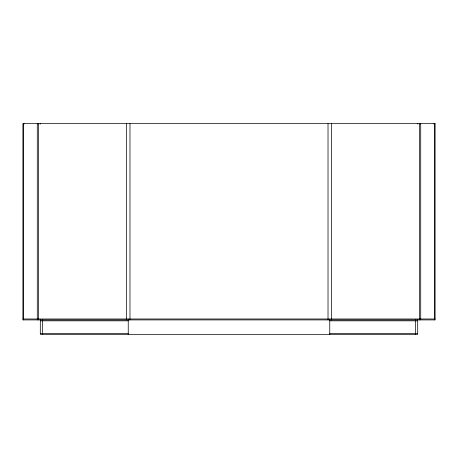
<?xml version="1.0" encoding="UTF-8"?>
<svg xmlns="http://www.w3.org/2000/svg" width="458" height="458" viewBox="0 0 458 458"><rect width="100%" height="100%" fill="white"/><g stroke="black" fill="none" stroke-linecap="round" stroke-linejoin="round"><path stroke-width="0.69" d="M22.9 318.997L128.12 318.997M128.36 318.997L329.64 318.997M329.88 318.997L435.1 318.997M40.304 320.829L128.24 320.829M329.76 320.829L417.696 320.829M40.304 333.424L128.24 333.424M329.76 333.424L417.696 333.424M434.59 123.66L434.59 319.913M433.944 123.66L433.944 123.963M420.713 123.66L420.713 319.913M420.106 123.66L420.106 124.118M419.482 123.66L419.482 319.913M417.816 123.66L417.816 124.118M417.696 319.913L417.696 334.34L40.304 334.34L40.304 319.913M415.406 319.913L415.406 334.34M331.5 123.66L331.5 319.913M329.76 319.913L329.76 334.34M328.02 123.66L328.02 319.913M129.98 123.66L129.98 319.913M128.24 319.913L128.24 334.34M126.5 123.66L126.5 319.913M42.594 319.913L42.594 334.34M40.184 123.66L40.184 124.118M38.518 123.66L38.518 319.913M37.894 123.66L37.894 124.118M37.287 123.66L37.287 319.913M24.056 123.66L24.056 123.963M23.41 123.66L23.41 319.913M435.1 123.66L22.9 123.66L22.9 319.913L435.1 319.913L435.1 123.66"/></g></svg>
